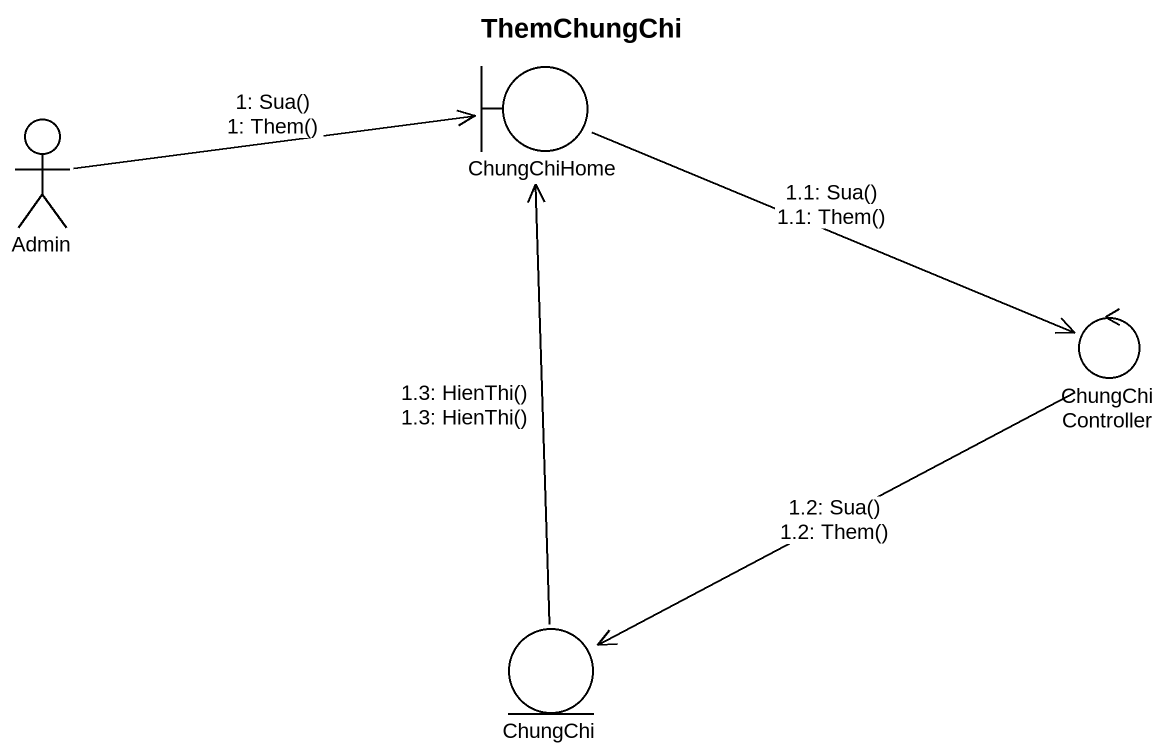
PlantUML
@startuml
title ThemChungChi
actor Admin
boundary ChungChiHome
control ChungChiController
entity ChungChi
Admin -right-> ChungChiHome : 1: Sua()\n1: Them()
ChungChiHome -right-> ChungChiController : 1.1: Sua()\n1.1: Them()
ChungChiController -left-> ChungChi : 1.2: Sua()\n1.2: Them()
ChungChi -up-> ChungChiHome : 1.3: HienThi()\n1.3: HienThi()
@enduml
